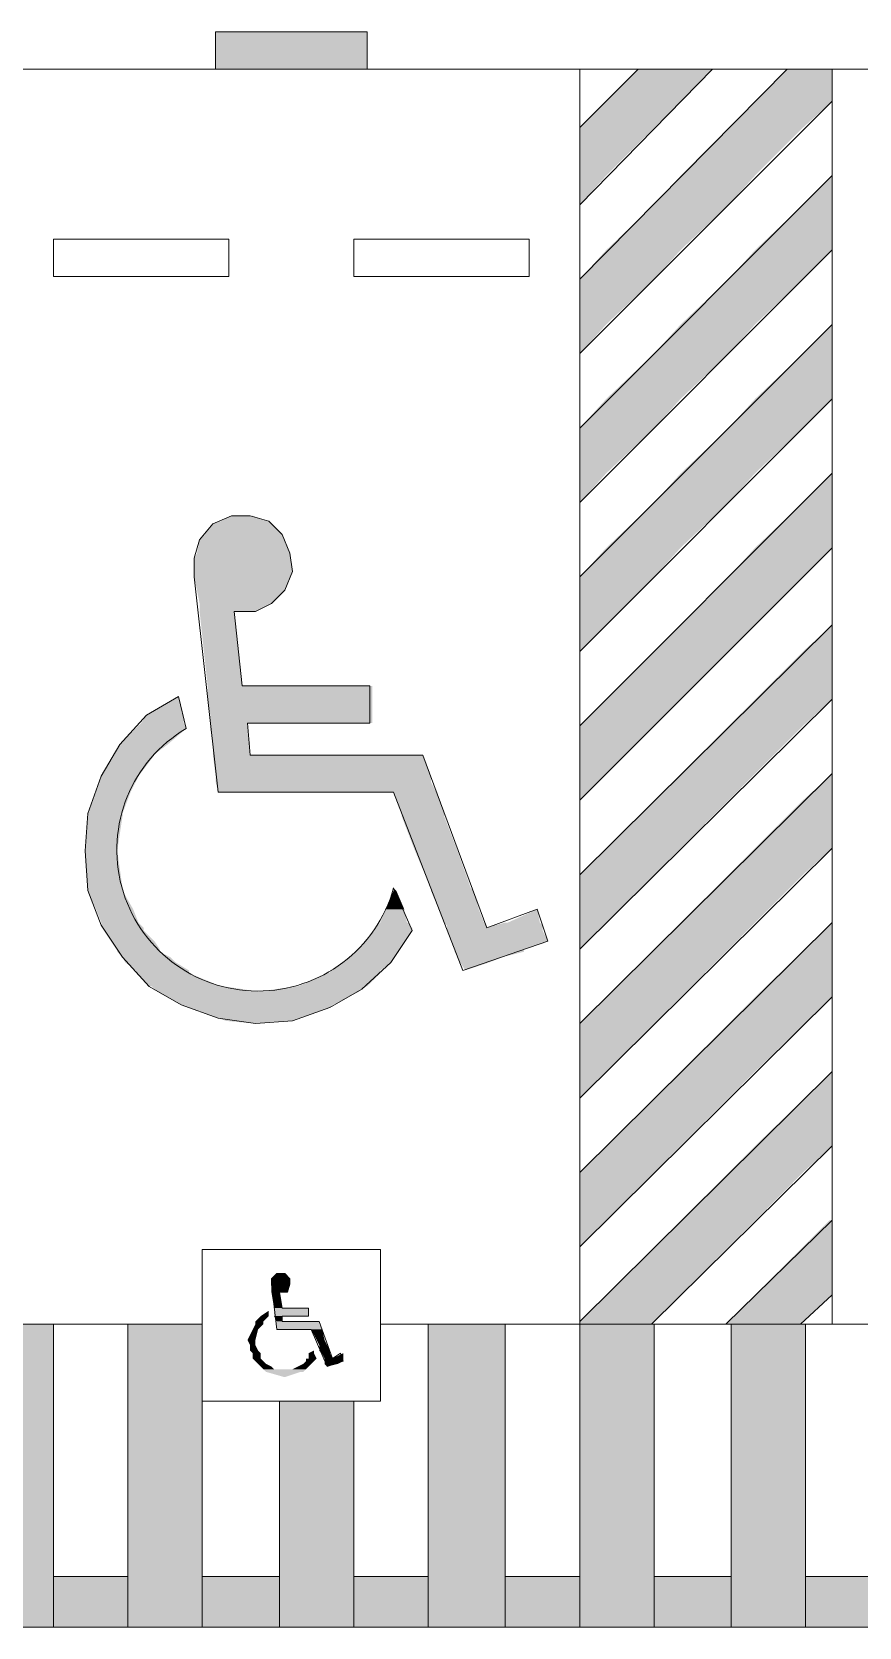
# Model space of a CAD drawing. Header units: millimetres. Extents: x -2246 to 101218, y 0 to 66109.
# Drawn here: x 56010 to 59306, y 7602 to 13958 of the extents above; entities that cross this region are included whole.
import ezdxf

# ---------------------------------------------------------------- set-up
doc = ezdxf.new("R2010")
doc.units = ezdxf.units.MM
doc.layers.add('PDF_솔리드 채우기', color=7, linetype='Continuous')
doc.layers.add('PDF_형상', color=7, linetype='Continuous')

msp = doc.modelspace()

# ---------------------------------------------------------------- linework, layer by layer
at = {"layer": 'PDF_솔리드 채우기', "transparency": 33554559}
for points in [[(56742, 13957.6), (57345.8, 13957.6), (57345.8, 13957.6)], [(56742, 13957.6), (56742, 13809.3), (57345.8, 13809.3)], [(56742, 13957.6), (57345.8, 13957.6), (57345.8, 13809.3)], [(56742, 13809.3), (57345.8, 13809.3), (57345.8, 13809.3)], [(58426.2, 13809.3), (58299.1, 13682.2), (58595.7, 13682.2)], [(58426.2, 13809.3), (58722.8, 13809.3), (58722.8, 13809.3)], [(58426.2, 13809.3), (58722.8, 13809.3), (58595.7, 13682.2)], [(59019.3, 13809.3), (58892.2, 13682.2), (59199.4, 13682.2)], [(59019.3, 13809.3), (59199.4, 13809.3), (59199.4, 13809.3)], [(59019.3, 13809.3), (59199.4, 13809.3), (59199.4, 13809.3)], [(59019.3, 13809.3), (59199.4, 13809.3), (59199.4, 13809.3)], [(59019.3, 13809.3), (59199.4, 13809.3), (59199.4, 13682.2)], [(58299.1, 13682.2), (58193.2, 13576.3), (58489.7, 13576.3)], [(58299.1, 13682.2), (58595.7, 13682.2), (58489.7, 13576.3)], [(58892.2, 13682.2), (58786.3, 13576.3), (59082.9, 13576.3)], [(58892.2, 13682.2), (59199.4, 13682.2), (59082.9, 13576.3)], [(58193.2, 13576.3), (58193.2, 13385.6), (58299.1, 13385.6)], [(58193.2, 13576.3), (58489.7, 13576.3), (58299.1, 13385.6)], [(58786.3, 13576.3), (58595.7, 13385.6), (58892.2, 13385.6)], [(58786.3, 13576.3), (59082.9, 13576.3), (58892.2, 13385.6)], [(58193.2, 13385.6), (58299.1, 13385.6), (58193.2, 13269.1)], [(58595.7, 13385.6), (58489.7, 13269.1), (58786.3, 13269.1)], [(58595.7, 13385.6), (58892.2, 13385.6), (58786.3, 13269.1)], [(59199.4, 13385.6), (59082.9, 13269.1), (59199.4, 13269.1)], [(58489.7, 13269.1), (58299.1, 13089), (58595.7, 13089)], [(58489.7, 13269.1), (58786.3, 13269.1), (58595.7, 13089)], [(59082.9, 13269.1), (58892.2, 13089), (59199.4, 13089)], [(59082.9, 13269.1), (59199.4, 13269.1), (59199.4, 13089)], [(58299.1, 13089), (58193.2, 12972.5), (58489.7, 12972.5)], [(58299.1, 13089), (58595.7, 13089), (58489.7, 12972.5)], [(58892.2, 13089), (58786.3, 12972.5), (59082.9, 12972.5)], [(58892.2, 13089), (59199.4, 13089), (59082.9, 12972.5)], [(58193.2, 12972.5), (58193.2, 12792.5), (58299.1, 12792.5)], [(58193.2, 12972.5), (58489.7, 12972.5), (58299.1, 12792.5)], [(58786.3, 12972.5), (58595.7, 12792.5), (58892.2, 12792.5)], [(58786.3, 12972.5), (59082.9, 12972.5), (58892.2, 12792.5)], [(58193.2, 12792.5), (58299.1, 12792.5), (58193.2, 12676)], [(58595.7, 12792.5), (58489.7, 12676), (58786.3, 12676)], [(58595.7, 12792.5), (58892.2, 12792.5), (58786.3, 12676)], [(59199.4, 12792.5), (59082.9, 12676), (59199.4, 12676)], [(58489.7, 12676), (58299.1, 12495.9), (58595.7, 12495.9)], [(58489.7, 12676), (58786.3, 12676), (58595.7, 12495.9)], [(59082.9, 12676), (58892.2, 12495.9), (59199.4, 12495.9)], [(59082.9, 12676), (59199.4, 12676), (59199.4, 12495.9)], [(58299.1, 12495.9), (58193.2, 12379.4), (58489.7, 12379.4)], [(58299.1, 12495.9), (58595.7, 12495.9), (58489.7, 12379.4)], [(58892.2, 12495.9), (58786.3, 12379.4), (59082.9, 12379.4)], [(58892.2, 12495.9), (59199.4, 12495.9), (59082.9, 12379.4)], [(58193.2, 12379.4), (58193.2, 12199.3), (58299.1, 12199.3)], [(58193.2, 12379.4), (58489.7, 12379.4), (58299.1, 12199.3)], [(58786.3, 12379.4), (58595.7, 12199.3), (58892.2, 12199.3)], [(58786.3, 12379.4), (59082.9, 12379.4), (58892.2, 12199.3)], [(58193.2, 12199.3), (58299.1, 12199.3), (58193.2, 12082.8)], [(58595.7, 12199.3), (58489.7, 12082.8), (58786.3, 12082.8)], [(58595.7, 12199.3), (58892.2, 12199.3), (58786.3, 12082.8)], [(59199.4, 12199.3), (59082.9, 12082.8), (59199.4, 12082.8)], [(58489.7, 12082.8), (58299.1, 11902.7), (58595.7, 11902.7)], [(58489.7, 12082.8), (58786.3, 12082.8), (58595.7, 11902.7)], [(59082.9, 12082.8), (58892.2, 11902.7), (59199.4, 11902.7)], [(59082.9, 12082.8), (59199.4, 12082.8), (59199.4, 11902.7)], [(56805.6, 12029.8), (56763.2, 12008.6), (56953.9, 12008.6)], [(56879.7, 12029.8), (56805.6, 12029.8), (56890.3, 12029.8)], [(56805.6, 12029.8), (56890.3, 12029.8), (56953.9, 12008.6)], [(56699.7, 11955.7), (56678.5, 11934.5), (57017.4, 11934.5)], [(56731.4, 11998.1), (56699.7, 11955.7), (57006.8, 11955.7)], [(56699.7, 11955.7), (57006.8, 11955.7), (57017.4, 11934.5)], [(56763.2, 12008.6), (56731.4, 11998.1), (56964.5, 11998.1)], [(56731.4, 11998.1), (56964.5, 11998.1), (57006.8, 11955.7)], [(56763.2, 12008.6), (56953.9, 12008.6), (56964.5, 11998.1)], [(56678.5, 11934.5), (56667.9, 11881.5), (57038.6, 11881.5)], [(56678.5, 11934.5), (57017.4, 11934.5), (57038.6, 11881.5)], [(58299.1, 11902.7), (58193.2, 11786.2), (58489.7, 11786.2)], [(58299.1, 11902.7), (58595.7, 11902.7), (58489.7, 11786.2)], [(58892.2, 11902.7), (58786.3, 11786.2), (59082.9, 11786.2)], [(58892.2, 11902.7), (59199.4, 11902.7), (59082.9, 11786.2)], [(56667.9, 11881.5), (56657.3, 11860.4), (57038.6, 11860.4)], [(56657.3, 11860.4), (56657.3, 11807.4), (57049.2, 11807.4)], [(56657.3, 11860.4), (57038.6, 11860.4), (57049.2, 11807.4)], [(56667.9, 11881.5), (57038.6, 11881.5), (57038.6, 11860.4)], [(56657.3, 11807.4), (56657.3, 11786.2), (57038.6, 11786.2)], [(56657.3, 11807.4), (57049.2, 11807.4), (57038.6, 11786.2)], [(56657.3, 11786.2), (56667.9, 11733.3), (57017.4, 11733.3)], [(56657.3, 11786.2), (57038.6, 11786.2), (57017.4, 11733.3)], [(58193.2, 11786.2), (58193.2, 11595.6), (58299.1, 11595.6)], [(58193.2, 11786.2), (58489.7, 11786.2), (58299.1, 11595.6)], [(58786.3, 11786.2), (58595.7, 11595.6), (58892.2, 11595.6)], [(58786.3, 11786.2), (59082.9, 11786.2), (58892.2, 11595.6)], [(56667.9, 11733.3), (56678.5, 11680.3), (56964.5, 11680.3)], [(56667.9, 11733.3), (57017.4, 11733.3), (56964.5, 11680.3)], [(56678.5, 11680.3), (56678.5, 11648.5), (56900.9, 11648.5)], [(56678.5, 11680.3), (56964.5, 11680.3), (56900.9, 11648.5)], [(56678.5, 11648.5), (56816.2, 11648.5), (56816.2, 11648.5)], [(56678.5, 11648.5), (56900.9, 11648.5), (56816.2, 11648.5)], [(56678.5, 11648.5), (56710.3, 11351.9), (56848, 11351.9)], [(56678.5, 11648.5), (56816.2, 11648.5), (56848, 11351.9)], [(58193.2, 11595.6), (58299.1, 11595.6), (58193.2, 11489.6)], [(58595.7, 11595.6), (58489.7, 11489.6), (58786.3, 11489.6)], [(58595.7, 11595.6), (58892.2, 11595.6), (58786.3, 11489.6)], [(59199.4, 11595.6), (59082.9, 11489.6), (59199.4, 11489.6)], [(58489.7, 11489.6), (58299.1, 11299), (58595.7, 11299)], [(58489.7, 11489.6), (58786.3, 11489.6), (58595.7, 11299)], [(59082.9, 11489.6), (58892.2, 11299), (59199.4, 11299)], [(59082.9, 11489.6), (59199.4, 11489.6), (59199.4, 11299)], [(56710.3, 11351.9), (56710.3, 11309.6), (57367, 11309.6)], [(56710.3, 11351.9), (57367, 11351.9), (57367, 11309.6)], [(56848, 11351.9), (57367, 11351.9), (57367, 11351.9)], [(56593.7, 11309.6), (56466.6, 11235.4), (56614.9, 11235.4)], [(56710.3, 11309.6), (56720.9, 11235.4), (57367, 11235.4)], [(56710.3, 11309.6), (57367, 11309.6), (57367, 11235.4)], [(58299.1, 11299), (58193.2, 11193.1), (58489.7, 11193.1)], [(58299.1, 11299), (58595.7, 11299), (58489.7, 11193.1)], [(58892.2, 11299), (58786.3, 11193.1), (59082.9, 11193.1)], [(58892.2, 11299), (59199.4, 11299), (59082.9, 11193.1)], [(56445.5, 11203.6), (56424.3, 11182.5), (56625.5, 11182.5)], [(56466.6, 11235.4), (56445.5, 11203.6), (56614.9, 11203.6)], [(56445.5, 11203.6), (56614.9, 11203.6), (56625.5, 11182.5)], [(56466.6, 11235.4), (56614.9, 11235.4), (56614.9, 11203.6)], [(56720.9, 11235.4), (56720.9, 11203.6), (57367, 11203.6)], [(56720.9, 11235.4), (57367, 11235.4), (57367, 11203.6)], [(56720.9, 11203.6), (56720.9, 11182.5), (56869.1, 11182.5)], [(56720.9, 11203.6), (56869.1, 11203.6), (56869.1, 11182.5)], [(56869.1, 11203.6), (57367, 11203.6), (57367, 11203.6)], [(58193.2, 11193.1), (58193.2, 11002.4), (58299.1, 11002.4)], [(58193.2, 11193.1), (58489.7, 11193.1), (58299.1, 11002.4)], [(58786.3, 11193.1), (58595.7, 11002.4), (58892.2, 11002.4)], [(58786.3, 11193.1), (59082.9, 11193.1), (58892.2, 11002.4)], [(56424.3, 11182.5), (56360.7, 11118.9), (56551.4, 11118.9)], [(56424.3, 11182.5), (56625.5, 11182.5), (56551.4, 11118.9)], [(56720.9, 11182.5), (56731.4, 11118.9), (56879.7, 11118.9)], [(56720.9, 11182.5), (56869.1, 11182.5), (56879.7, 11118.9)], [(56339.5, 11076.5), (56286.6, 10991.8), (56434.9, 10991.8)], [(56360.7, 11118.9), (56339.5, 11087.1), (56509, 11087.1)], [(56339.5, 11087.1), (56339.5, 11076.5), (56498.4, 11076.5)], [(56339.5, 11087.1), (56509, 11087.1), (56498.4, 11076.5)], [(56339.5, 11076.5), (56498.4, 11076.5), (56498.4, 11076.5)], [(56339.5, 11076.5), (56498.4, 11076.5), (56498.4, 11076.5)], [(56339.5, 11076.5), (56498.4, 11076.5), (56434.9, 10991.8)], [(56360.7, 11118.9), (56551.4, 11118.9), (56509, 11087.1)], [(56731.4, 11118.9), (56731.4, 11087.1), (56879.7, 11087.1)], [(56731.4, 11118.9), (56879.7, 11118.9), (56879.7, 11087.1)], [(56731.4, 11087.1), (56731.4, 11076.5), (56879.7, 11076.5)], [(56731.4, 11087.1), (56879.7, 11087.1), (56879.7, 11076.5)], [(56731.4, 11076.5), (56879.7, 11076.5), (56879.7, 11076.5)], [(56731.4, 11076.5), (56879.7, 11076.5), (56879.7, 11076.5)], [(56731.4, 11076.5), (56742, 10991.8), (57600, 10991.8)], [(56731.4, 11076.5), (57568.2, 11076.5), (57600, 10991.8)], [(57568.2, 11076.5), (56879.7, 11076.5), (56879.7, 11076.5)], [(58193.2, 11002.4), (58299.1, 11002.4), (58193.2, 10896.5)], [(58595.7, 11002.4), (58489.7, 10896.5), (58786.3, 10896.5)], [(58595.7, 11002.4), (58892.2, 11002.4), (58786.3, 10896.5)], [(59199.4, 11002.4), (59082.9, 10896.5), (59199.4, 10896.5)], [(56276, 10970.6), (56265.4, 10928.2), (56403.1, 10928.2)], [(56286.6, 10991.8), (56276, 10970.6), (56424.3, 10970.6)], [(56276, 10970.6), (56424.3, 10970.6), (56403.1, 10928.2)], [(56286.6, 10991.8), (56434.9, 10991.8), (56424.3, 10970.6)], [(56742, 10991.8), (56742, 10970.6), (57600, 10970.6)], [(56742, 10991.8), (57600, 10991.8), (57600, 10970.6)], [(56742, 10970.6), (56752.6, 10928.2), (57621.2, 10928.2)], [(56742, 10970.6), (57600, 10970.6), (57621.2, 10928.2)], [(56265.4, 10928.2), (56233.6, 10843.5), (56371.3, 10843.5)], [(56265.4, 10928.2), (56403.1, 10928.2), (56371.3, 10843.5)], [(56752.6, 10928.2), (57451.7, 10928.2), (57451.7, 10928.2)], [(57451.7, 10928.2), (57483.5, 10843.5), (57653, 10843.5)], [(57451.7, 10928.2), (57621.2, 10928.2), (57653, 10843.5)], [(58489.7, 10896.5), (58299.1, 10705.8), (58595.7, 10705.8)], [(58489.7, 10896.5), (58786.3, 10896.5), (58595.7, 10705.8)], [(59082.9, 10896.5), (58892.2, 10705.8), (59199.4, 10705.8)], [(59082.9, 10896.5), (59199.4, 10896.5), (59199.4, 10705.8)], [(56233.6, 10832.9), (56223, 10695.2), (56350.1, 10695.2)], [(56233.6, 10843.5), (56233.6, 10832.9), (56371.3, 10832.9)], [(56233.6, 10843.5), (56371.3, 10843.5), (56371.3, 10832.9)], [(56233.6, 10832.9), (56371.3, 10832.9), (56350.1, 10695.2)], [(57483.5, 10843.5), (57483.5, 10832.9), (57653, 10832.9)], [(57483.5, 10843.5), (57653, 10843.5), (57653, 10832.9)], [(57483.5, 10832.9), (57536.5, 10695.2), (57705.9, 10695.2)], [(57483.5, 10832.9), (57653, 10832.9), (57705.9, 10695.2)], [(56223, 10695.2), (56350.1, 10695.2), (56350.1, 10695.2)], [(56223, 10695.2), (56350.1, 10695.2), (56350.1, 10695.2)], [(56223, 10695.2), (56233.6, 10546.9), (56371.3, 10546.9)], [(56223, 10695.2), (56350.1, 10695.2), (56371.3, 10546.9)], [(57536.5, 10695.2), (57705.9, 10695.2), (57705.9, 10695.2)], [(57536.5, 10695.2), (57705.9, 10695.2), (57705.9, 10695.2)], [(57536.5, 10695.2), (57600, 10546.9), (57758.9, 10546.9)], [(57536.5, 10695.2), (57705.9, 10695.2), (57758.9, 10546.9)], [(58299.1, 10705.8), (58193.2, 10599.9), (58489.7, 10599.9)], [(58299.1, 10705.8), (58595.7, 10705.8), (58489.7, 10599.9)], [(58892.2, 10705.8), (58786.3, 10599.9), (59082.9, 10599.9)], [(58892.2, 10705.8), (59199.4, 10705.8), (59082.9, 10599.9)], [(58193.2, 10599.9), (58489.7, 10599.9), (58193.2, 10303.3)], [(58786.3, 10599.9), (58489.7, 10303.3), (58786.3, 10303.3)], [(58786.3, 10599.9), (59082.9, 10599.9), (58786.3, 10303.3)], [(56233.6, 10546.9), (56371.3, 10546.9), (56371.3, 10546.9)], [(56233.6, 10546.9), (56371.3, 10546.9), (56371.3, 10546.9)], [(56233.6, 10546.9), (56233.6, 10536.3), (56371.3, 10536.3)], [(56233.6, 10546.9), (56371.3, 10546.9), (56371.3, 10536.3)], [(56233.6, 10536.3), (56265.4, 10462.2), (56413.7, 10462.2)], [(56233.6, 10536.3), (56371.3, 10536.3), (56413.7, 10462.2)], [(57451.7, 10536.3), (57419.9, 10462.2), (57494.1, 10462.2)], [(57451.7, 10546.9), (57451.7, 10536.3), (57462.3, 10536.3)], [(57451.7, 10536.3), (57462.3, 10536.3), (57494.1, 10462.2)], [(57600, 10546.9), (57758.9, 10546.9), (57758.9, 10546.9)], [(57600, 10546.9), (57758.9, 10546.9), (57758.9, 10546.9)], [(57600, 10546.9), (57600, 10536.3), (57769.5, 10536.3)], [(57600, 10546.9), (57758.9, 10546.9), (57769.5, 10536.3)], [(57600, 10536.3), (57631.8, 10462.2), (57790.7, 10462.2)], [(57600, 10536.3), (57769.5, 10536.3), (57790.7, 10462.2)], [(56265.4, 10462.2), (56286.6, 10409.2), (56434.9, 10409.2)], [(56265.4, 10462.2), (56413.7, 10462.2), (56434.9, 10409.2)], [(57419.9, 10462.2), (57398.7, 10409.2), (57504.7, 10409.2)], [(57419.9, 10462.2), (57494.1, 10462.2), (57504.7, 10409.2)], [(57631.8, 10462.2), (57653, 10409.2), (57811.8, 10409.2)], [(57631.8, 10462.2), (57790.7, 10462.2), (57811.8, 10409.2)], [(58023.7, 10462.2), (57907.2, 10409.2), (58034.3, 10409.2)], [(56286.6, 10409.2), (56434.9, 10409.2), (56434.9, 10409.2)], [(56286.6, 10409.2), (56434.9, 10409.2), (56434.9, 10409.2)], [(56286.6, 10409.2), (56286.6, 10398.6), (56445.5, 10398.6)], [(56286.6, 10409.2), (56434.9, 10409.2), (56445.5, 10398.6)], [(56286.6, 10398.6), (56297.2, 10388), (56456, 10388)], [(56286.6, 10398.6), (56445.5, 10398.6), (56456, 10388)], [(56297.2, 10388), (56297.2, 10377.5), (56456, 10377.5)], [(56297.2, 10388), (56456, 10388), (56456, 10377.5)], [(56297.2, 10377.5), (56328.9, 10335.1), (56498.4, 10335.1)], [(56297.2, 10377.5), (56456, 10377.5), (56498.4, 10335.1)], [(57377.6, 10377.5), (57335.2, 10335.1), (57494.1, 10335.1)], [(57388.2, 10398.6), (57377.6, 10388), (57525.9, 10388)], [(57377.6, 10388), (57377.6, 10377.5), (57525.9, 10377.5)], [(57377.6, 10388), (57525.9, 10388), (57525.9, 10377.5)], [(57377.6, 10377.5), (57525.9, 10377.5), (57494.1, 10335.1)], [(57398.7, 10409.2), (57388.2, 10398.6), (57515.3, 10398.6)], [(57388.2, 10398.6), (57515.3, 10398.6), (57525.9, 10388)], [(57398.7, 10409.2), (57515.3, 10409.2), (57515.3, 10409.2)], [(57398.7, 10409.2), (57504.7, 10409.2), (57515.3, 10409.2)], [(57398.7, 10409.2), (57515.3, 10409.2), (57515.3, 10398.6)], [(57653, 10409.2), (57811.8, 10409.2), (57811.8, 10409.2)], [(57653, 10409.2), (57811.8, 10409.2), (57811.8, 10409.2)], [(57653, 10409.2), (57663.6, 10398.6), (57822.4, 10398.6)], [(57653, 10409.2), (57811.8, 10409.2), (57822.4, 10398.6)], [(57663.6, 10398.6), (57663.6, 10388), (57822.4, 10388)], [(57663.6, 10398.6), (57822.4, 10398.6), (57822.4, 10388)], [(57663.6, 10388), (57663.6, 10377.5), (58044.9, 10377.5)], [(57663.6, 10388), (58044.9, 10388), (58044.9, 10377.5)], [(57663.6, 10377.5), (57684.7, 10335.1), (58066.1, 10335.1)], [(57663.6, 10377.5), (58044.9, 10377.5), (58066.1, 10335.1)], [(57854.2, 10398.6), (57822.4, 10388), (58044.9, 10388)], [(57896.6, 10409.2), (57854.2, 10398.6), (58044.9, 10398.6)], [(57854.2, 10398.6), (58044.9, 10398.6), (58044.9, 10388)], [(57907.2, 10409.2), (57896.6, 10409.2), (58034.3, 10409.2)], [(57896.6, 10409.2), (58034.3, 10409.2), (58044.9, 10398.6)], [(57907.2, 10409.2), (58034.3, 10409.2), (58034.3, 10409.2)], [(59199.4, 10409.2), (58892.2, 10112.7), (59199.4, 10112.7)], [(56328.9, 10335.1), (56350.1, 10303.3), (56519.6, 10303.3)], [(56328.9, 10335.1), (56498.4, 10335.1), (56519.6, 10303.3)], [(56350.1, 10303.3), (56350.1, 10292.7), (56519.6, 10292.7)], [(56350.1, 10303.3), (56519.6, 10303.3), (56519.6, 10292.7)], [(57314, 10303.3), (57303.4, 10292.7), (57472.9, 10292.7)], [(57335.2, 10335.1), (57314, 10303.3), (57472.9, 10303.3)], [(57314, 10303.3), (57472.9, 10303.3), (57472.9, 10292.7)], [(57335.2, 10335.1), (57494.1, 10335.1), (57472.9, 10303.3)], [(57684.7, 10335.1), (57695.3, 10303.3), (57970.7, 10303.3)], [(57684.7, 10335.1), (58066.1, 10335.1), (57970.7, 10303.3)], [(57695.3, 10303.3), (57695.3, 10292.7), (57970.7, 10292.7)], [(57695.3, 10303.3), (57970.7, 10303.3), (57970.7, 10292.7)], [(58489.7, 10303.3), (58193.2, 10006.7), (58489.7, 10006.7)], [(58489.7, 10303.3), (58786.3, 10303.3), (58489.7, 10006.7)], [(56350.1, 10292.7), (56371.3, 10271.5), (56562, 10271.5)], [(56350.1, 10292.7), (56519.6, 10292.7), (56562, 10271.5)], [(56371.3, 10271.5), (56381.9, 10250.4), (56583.2, 10250.4)], [(56371.3, 10271.5), (56562, 10271.5), (56583.2, 10250.4)], [(56381.9, 10250.4), (56424.3, 10218.6), (56636.1, 10218.6)], [(56381.9, 10250.4), (56583.2, 10250.4), (56636.1, 10218.6)], [(57250.5, 10250.4), (57197.5, 10218.6), (57398.7, 10218.6)], [(57271.6, 10271.5), (57250.5, 10250.4), (57441.1, 10250.4)], [(57250.5, 10250.4), (57441.1, 10250.4), (57398.7, 10218.6)], [(57303.4, 10292.7), (57271.6, 10271.5), (57451.7, 10271.5)], [(57271.6, 10271.5), (57451.7, 10271.5), (57441.1, 10250.4)], [(57303.4, 10292.7), (57472.9, 10292.7), (57451.7, 10271.5)], [(57695.3, 10292.7), (57705.9, 10271.5), (57886, 10271.5)], [(57695.3, 10292.7), (57970.7, 10292.7), (57886, 10271.5)], [(57705.9, 10271.5), (57716.5, 10250.4), (57833, 10250.4)], [(57705.9, 10271.5), (57886, 10271.5), (57833, 10250.4)], [(57716.5, 10250.4), (57833, 10250.4), (57737.7, 10218.6)], [(56424.3, 10218.6), (56424.3, 10208), (56636.1, 10208)], [(56424.3, 10218.6), (56636.1, 10218.6), (56636.1, 10208)], [(56424.3, 10208), (56636.1, 10208), (56636.1, 10208)], [(56424.3, 10208), (56636.1, 10208), (56636.1, 10208)], [(56424.3, 10208), (56477.2, 10155), (56763.2, 10155)], [(56424.3, 10208), (56636.1, 10208), (56763.2, 10155)], [(57186.9, 10208), (57070.4, 10155), (57345.8, 10155)], [(57197.5, 10208), (57186.9, 10208), (57398.7, 10208)], [(57186.9, 10208), (57398.7, 10208), (57345.8, 10155)], [(57197.5, 10218.6), (57197.5, 10208), (57398.7, 10208)], [(57197.5, 10218.6), (57398.7, 10218.6), (57398.7, 10208)], [(57197.5, 10208), (57398.7, 10208), (57398.7, 10208)], [(56477.2, 10155), (56773.8, 10155), (56773.8, 10155)], [(56477.2, 10155), (56763.2, 10155), (56773.8, 10155)], [(56477.2, 10155), (56487.8, 10155), (56773.8, 10155)], [(56477.2, 10155), (56773.8, 10155), (56773.8, 10155)], [(56487.8, 10155), (56498.4, 10144.4), (56848, 10144.4)], [(56487.8, 10155), (56773.8, 10155), (56848, 10144.4)], [(56498.4, 10144.4), (56509, 10133.8), (56911.5, 10133.8)], [(56498.4, 10144.4), (56848, 10144.4), (56911.5, 10133.8)], [(56509, 10133.8), (56604.3, 10080.9), (57208.1, 10080.9)], [(56509, 10133.8), (57314, 10133.8), (57208.1, 10080.9)], [(56985.7, 10144.4), (56911.5, 10133.8), (57314, 10133.8)], [(57059.8, 10155), (56985.7, 10144.4), (57324.6, 10144.4)], [(56985.7, 10144.4), (57324.6, 10144.4), (57314, 10133.8)], [(57070.4, 10155), (57059.8, 10155), (57335.2, 10155)], [(57059.8, 10155), (57335.2, 10155), (57335.2, 10155)], [(57059.8, 10155), (57335.2, 10155), (57335.2, 10155)], [(57059.8, 10155), (57335.2, 10155), (57324.6, 10144.4)], [(57070.4, 10155), (57345.8, 10155), (57335.2, 10155)], [(58892.2, 10112.7), (58595.7, 9816.1), (58892.2, 9816.1)], [(58892.2, 10112.7), (59199.4, 10112.7), (58892.2, 9816.1)], [(56604.3, 10080.9), (56636.1, 10070.3), (57197.5, 10070.3)], [(56604.3, 10080.9), (57208.1, 10080.9), (57197.5, 10070.3)], [(56636.1, 10070.3), (56752.6, 10027.9), (57070.4, 10027.9)], [(56636.1, 10070.3), (57197.5, 10070.3), (57070.4, 10027.9)], [(56752.6, 10027.9), (56784.4, 10017.3), (57049.2, 10017.3)], [(56752.6, 10027.9), (57070.4, 10027.9), (57049.2, 10017.3)], [(56784.4, 10017.3), (57049.2, 10017.3), (56900.9, 10006.7)], [(58193.2, 10006.7), (58489.7, 10006.7), (58193.2, 9710.2)], [(58595.7, 9816.1), (58299.1, 9519.5), (58595.7, 9519.5)], [(58595.7, 9816.1), (58892.2, 9816.1), (58595.7, 9519.5)], [(59199.4, 9816.1), (58892.2, 9519.5), (59199.4, 9519.5)], [(58299.1, 9519.5), (58193.2, 9413.6), (58489.7, 9413.6)], [(58299.1, 9519.5), (58595.7, 9519.5), (58489.7, 9413.6)], [(58892.2, 9519.5), (58786.3, 9413.6), (59082.9, 9413.6)], [(58892.2, 9519.5), (59199.4, 9519.5), (59082.9, 9413.6)], [(58193.2, 9413.6), (58193.2, 9222.9), (58299.1, 9222.9)], [(58193.2, 9413.6), (58489.7, 9413.6), (58299.1, 9222.9)], [(58786.3, 9413.6), (58595.7, 9222.9), (58892.2, 9222.9)], [(58786.3, 9413.6), (59082.9, 9413.6), (58892.2, 9222.9)], [(58193.2, 9222.9), (58299.1, 9222.9), (58299.1, 9222.9)], [(58193.2, 9222.9), (58299.1, 9222.9), (58299.1, 9222.9)], [(58193.2, 9222.9), (58299.1, 9222.9), (58193.2, 9117)], [(58595.7, 9222.9), (58489.7, 9117), (58786.3, 9117)], [(58595.7, 9222.9), (58892.2, 9222.9), (58892.2, 9222.9)], [(58595.7, 9222.9), (58892.2, 9222.9), (58892.2, 9222.9)], [(58595.7, 9222.9), (58892.2, 9222.9), (58786.3, 9117)], [(59188.8, 9222.9), (59082.9, 9117), (59199.4, 9117)], [(59199.4, 9222.9), (59188.8, 9222.9), (59188.8, 9222.9)], [(59188.8, 9222.9), (59199.4, 9222.9), (59199.4, 9117)], [(58489.7, 9117), (58299.1, 8926.3), (58595.7, 8926.3)], [(58489.7, 9117), (58786.3, 9117), (58595.7, 8926.3)], [(59082.9, 9117), (58892.2, 8926.3), (59199.4, 8926.3)], [(59082.9, 9117), (59199.4, 9117), (59199.4, 8926.3)], [(56985.7, 9011.1), (56964.5, 8989.9), (57038.6, 8989.9)], [(56964.5, 8989.9), (57038.6, 8989.9), (57038.6, 8989.9)], [(56964.5, 8989.9), (57038.6, 8989.9), (57038.6, 8989.9)], [(56964.5, 8989.9), (56964.5, 8968.7), (57038.6, 8968.7)], [(56964.5, 8989.9), (57038.6, 8989.9), (57038.6, 8968.7)], [(56964.5, 8968.7), (57038.6, 8968.7), (57038.6, 8968.7)], [(56964.5, 8968.7), (57038.6, 8968.7), (57038.6, 8968.7)], [(56964.5, 8968.7), (56964.5, 8936.9), (57028, 8936.9)], [(56964.5, 8968.7), (57038.6, 8968.7), (57028, 8936.9)], [(57017.4, 9011.1), (56985.7, 9011.1), (56985.7, 9011.1)], [(56985.7, 9011.1), (57017.4, 9011.1), (57038.6, 8989.9)], [(56964.5, 8936.9), (56996.2, 8936.9), (56996.2, 8936.9)], [(56964.5, 8936.9), (57028, 8936.9), (56996.2, 8936.9)], [(56964.5, 8936.9), (56975.1, 8873.4), (57006.8, 8873.4)], [(56964.5, 8936.9), (56996.2, 8936.9), (57006.8, 8873.4)], [(58299.1, 8926.3), (58193.2, 8820.4), (58489.7, 8820.4)], [(58299.1, 8926.3), (58595.7, 8926.3), (58489.7, 8820.4)], [(58892.2, 8926.3), (58786.3, 8820.4), (59082.9, 8820.4)], [(58892.2, 8926.3), (59199.4, 8926.3), (59082.9, 8820.4)], [(56922.1, 8841.6), (56900.9, 8820.4), (56932.7, 8820.4)], [(56953.9, 8862.8), (56922.1, 8841.6), (56953.9, 8841.6)], [(56922.1, 8841.6), (56953.9, 8841.6), (56953.9, 8841.6)], [(56922.1, 8841.6), (56953.9, 8841.6), (56953.9, 8841.6)], [(56922.1, 8841.6), (56953.9, 8841.6), (56932.7, 8820.4)], [(56975.1, 8873.4), (56975.1, 8862.8), (57112.8, 8862.8)], [(56975.1, 8873.4), (57112.8, 8873.4), (57112.8, 8862.8)], [(56975.1, 8862.8), (56975.1, 8841.6), (57112.8, 8841.6)], [(56975.1, 8862.8), (57112.8, 8862.8), (57112.8, 8841.6)], [(56975.1, 8841.6), (57006.8, 8841.6), (57006.8, 8841.6)], [(56975.1, 8841.6), (57006.8, 8841.6), (57006.8, 8841.6)], [(56975.1, 8841.6), (56985.7, 8820.4), (57006.8, 8820.4)], [(56975.1, 8841.6), (57006.8, 8841.6), (57006.8, 8820.4)], [(57006.8, 8873.4), (57112.8, 8873.4), (57112.8, 8873.4)], [(57006.8, 8841.6), (57112.8, 8841.6), (57112.8, 8841.6)], [(55788.7, 8809.8), (56095.9, 8809.8), (56095.9, 8809.8)], [(55788.7, 8809.8), (55788.7, 7602.3), (56095.9, 7602.3)], [(55788.7, 8809.8), (56095.9, 8809.8), (56095.9, 7602.3)], [(56392.5, 8809.8), (56689.1, 8809.8), (56689.1, 8809.8)], [(56392.5, 8809.8), (56392.5, 7602.3), (56689.1, 7602.3)], [(56392.5, 8809.8), (56689.1, 8809.8), (56689.1, 7602.3)], [(56890.3, 8788.6), (56869.1, 8746.3), (56900.9, 8746.3)], [(56900.9, 8809.8), (56890.3, 8788.6), (56911.5, 8788.6)], [(56890.3, 8788.6), (56911.5, 8788.6), (56911.5, 8788.6)], [(56890.3, 8788.6), (56911.5, 8788.6), (56911.5, 8788.6)], [(56890.3, 8788.6), (56911.5, 8788.6), (56900.9, 8746.3)], [(56900.9, 8820.4), (56932.7, 8820.4), (56932.7, 8820.4)], [(56900.9, 8820.4), (56932.7, 8820.4), (56932.7, 8820.4)], [(56900.9, 8820.4), (56900.9, 8809.8), (56932.7, 8809.8)], [(56900.9, 8820.4), (56932.7, 8820.4), (56932.7, 8809.8)], [(56900.9, 8809.8), (56932.7, 8809.8), (56911.5, 8788.6)], [(56985.7, 8820.4), (57006.8, 8820.4), (57006.8, 8820.4)], [(56985.7, 8820.4), (57006.8, 8820.4), (57006.8, 8820.4)], [(56985.7, 8820.4), (56985.7, 8809.8), (57155.1, 8809.8)], [(56985.7, 8820.4), (57155.1, 8820.4), (57155.1, 8809.8)], [(56985.7, 8809.8), (56985.7, 8788.6), (57165.7, 8788.6)], [(56985.7, 8809.8), (57155.1, 8809.8), (57165.7, 8788.6)], [(56985.7, 8788.6), (57165.7, 8788.6), (57165.7, 8788.6)], [(56985.7, 8788.6), (57165.7, 8788.6), (57165.7, 8788.6)], [(56985.7, 8788.6), (57123.4, 8788.6), (57123.4, 8788.6)], [(57155.1, 8820.4), (57006.8, 8820.4), (57006.8, 8820.4)], [(57123.4, 8788.6), (57144.5, 8746.3), (57176.3, 8746.3)], [(57123.4, 8788.6), (57165.7, 8788.6), (57176.3, 8746.3)], [(57589.4, 8809.8), (57896.6, 8809.8), (57896.6, 8809.8)], [(57589.4, 8809.8), (57589.4, 7602.3), (57896.6, 7602.3)], [(57589.4, 8809.8), (57896.6, 8809.8), (57896.6, 7602.3)], [(58193.2, 8820.4), (58193.2, 8809.8), (58479.1, 8809.8)], [(58193.2, 8820.4), (58489.7, 8820.4), (58479.1, 8809.8)], [(58193.2, 8809.8), (58489.7, 8809.8), (58489.7, 8809.8)], [(58193.2, 8809.8), (58193.2, 7602.3), (58489.7, 7602.3)], [(58193.2, 8809.8), (58489.7, 8809.8), (58489.7, 7602.3)], [(58193.2, 8809.8), (58479.1, 8809.8), (58479.1, 8809.8)], [(58193.2, 8809.8), (58479.1, 8809.8), (58479.1, 8809.8)], [(58193.2, 8809.8), (58479.1, 8809.8), (58479.1, 8809.8)], [(58193.2, 8809.8), (58479.1, 8809.8), (58479.1, 8809.8)], [(58193.2, 8809.8), (58479.1, 8809.8), (58479.1, 8809.8)], [(58786.3, 8820.4), (58775.7, 8809.8), (59072.3, 8809.8)], [(58775.7, 8809.8), (59072.3, 8809.8), (59072.3, 8809.8)], [(58786.3, 8820.4), (59082.9, 8820.4), (59072.3, 8809.8)], [(58796.9, 8809.8), (59093.5, 8809.8), (59093.5, 8809.8)], [(58796.9, 8809.8), (58796.9, 7602.3), (59093.5, 7602.3)], [(58796.9, 8809.8), (59093.5, 8809.8), (59093.5, 7602.3)], [(56869.1, 8746.3), (56879.7, 8725.1), (56900.9, 8725.1)], [(56869.1, 8746.3), (56900.9, 8746.3), (56900.9, 8725.1)], [(56879.7, 8725.1), (56879.7, 8703.9), (56911.5, 8703.9)], [(56879.7, 8725.1), (56900.9, 8725.1), (56911.5, 8703.9)], [(57144.5, 8746.3), (57155.1, 8725.1), (57186.9, 8725.1)], [(57144.5, 8746.3), (57176.3, 8746.3), (57186.9, 8725.1)], [(57155.1, 8725.1), (57155.1, 8703.9), (57197.5, 8703.9)], [(57155.1, 8725.1), (57186.9, 8725.1), (57197.5, 8703.9)], [(56879.7, 8703.9), (56890.3, 8693.3), (56922.1, 8693.3)], [(56879.7, 8703.9), (56911.5, 8703.9), (56922.1, 8693.3)], [(56890.3, 8693.3), (56890.3, 8672.1), (56922.1, 8672.1)], [(56890.3, 8693.3), (56922.1, 8693.3), (56922.1, 8672.1)], [(56890.3, 8672.1), (56922.1, 8672.1), (56922.1, 8672.1)], [(56890.3, 8672.1), (56922.1, 8672.1), (56922.1, 8672.1)], [(56890.3, 8672.1), (56922.1, 8672.1), (56922.1, 8672.1)], [(56890.3, 8672.1), (56922.1, 8672.1), (56922.1, 8672.1)], [(56890.3, 8672.1), (56922.1, 8672.1), (56922.1, 8672.1)], [(56890.3, 8672.1), (56922.1, 8672.1), (56922.1, 8672.1)], [(56890.3, 8672.1), (56900.9, 8661.5), (56932.7, 8661.5)], [(56890.3, 8672.1), (56922.1, 8672.1), (56932.7, 8661.5)], [(56900.9, 8661.5), (56911.5, 8650.9), (56943.3, 8650.9)], [(56900.9, 8661.5), (56932.7, 8661.5), (56943.3, 8650.9)], [(56911.5, 8650.9), (56922.1, 8640.3), (56964.5, 8640.3)], [(56911.5, 8650.9), (56943.3, 8650.9), (56964.5, 8640.3)], [(57091.6, 8650.9), (57070.4, 8640.3), (57112.8, 8640.3)], [(57102.2, 8661.5), (57091.6, 8650.9), (57123.4, 8650.9)], [(57091.6, 8650.9), (57123.4, 8650.9), (57112.8, 8640.3)], [(57112.8, 8672.1), (57102.2, 8672.1), (57144.5, 8672.1)], [(57102.2, 8672.1), (57144.5, 8672.1), (57144.5, 8672.1)], [(57102.2, 8672.1), (57144.5, 8672.1), (57144.5, 8672.1)], [(57102.2, 8672.1), (57102.2, 8661.5), (57133.9, 8661.5)], [(57102.2, 8672.1), (57144.5, 8672.1), (57133.9, 8661.5)], [(57102.2, 8661.5), (57133.9, 8661.5), (57123.4, 8650.9)], [(57133.9, 8703.9), (57112.8, 8693.3), (57133.9, 8693.3)], [(57112.8, 8693.3), (57112.8, 8672.1), (57144.5, 8672.1)], [(57112.8, 8693.3), (57133.9, 8693.3), (57144.5, 8672.1)], [(57112.8, 8672.1), (57144.5, 8672.1), (57144.5, 8672.1)], [(57112.8, 8672.1), (57144.5, 8672.1), (57144.5, 8672.1)], [(57112.8, 8672.1), (57144.5, 8672.1), (57144.5, 8672.1)], [(57155.1, 8703.9), (57165.7, 8693.3), (57197.5, 8693.3)], [(57155.1, 8703.9), (57197.5, 8703.9), (57197.5, 8693.3)], [(57165.7, 8693.3), (57176.3, 8672.1), (57208.1, 8672.1)], [(57165.7, 8693.3), (57197.5, 8693.3), (57208.1, 8672.1)], [(57176.3, 8672.1), (57250.5, 8672.1), (57250.5, 8672.1)], [(57176.3, 8672.1), (57250.5, 8672.1), (57250.5, 8672.1)], [(57176.3, 8672.1), (57250.5, 8672.1), (57250.5, 8672.1)], [(57176.3, 8672.1), (57250.5, 8672.1), (57250.5, 8672.1)], [(57176.3, 8672.1), (57250.5, 8672.1), (57250.5, 8672.1)], [(57176.3, 8672.1), (57250.5, 8672.1), (57250.5, 8672.1)], [(57176.3, 8672.1), (57176.3, 8661.5), (57250.5, 8661.5)], [(57176.3, 8672.1), (57250.5, 8672.1), (57250.5, 8661.5)], [(57176.3, 8661.5), (57176.3, 8650.9), (57229.3, 8650.9)], [(57176.3, 8661.5), (57250.5, 8661.5), (57229.3, 8650.9)], [(57176.3, 8650.9), (57229.3, 8650.9), (57186.9, 8640.3)], [(57250.5, 8693.3), (57208.1, 8672.1), (57250.5, 8672.1)], [(56922.1, 8640.3), (56932.7, 8629.8), (56975.1, 8629.8)], [(56922.1, 8640.3), (56964.5, 8640.3), (56975.1, 8629.8)], [(56932.7, 8629.8), (57038.6, 8629.8), (57038.6, 8629.8)], [(56932.7, 8629.8), (56975.1, 8629.8), (57038.6, 8629.8)], [(56932.7, 8629.8), (56943.3, 8619.2), (57091.6, 8619.2)], [(56932.7, 8629.8), (57102.2, 8629.8), (57091.6, 8619.2)], [(56943.3, 8619.2), (57081, 8619.2), (57081, 8619.2)], [(56943.3, 8619.2), (57091.6, 8619.2), (57081, 8619.2)], [(56943.3, 8619.2), (57081, 8619.2), (57017.4, 8598)], [(57049.2, 8629.8), (57038.6, 8629.8), (57102.2, 8629.8)], [(57070.4, 8640.3), (57049.2, 8629.8), (57102.2, 8629.8)], [(57049.2, 8629.8), (57102.2, 8629.8), (57102.2, 8629.8)], [(57070.4, 8640.3), (57112.8, 8640.3), (57102.2, 8629.8)], [(56996.2, 8502.7), (57292.8, 8502.7), (57292.8, 8502.7)], [(56996.2, 8502.7), (56996.2, 7602.3), (57292.8, 7602.3)], [(56996.2, 8502.7), (57292.8, 8502.7), (57292.8, 7602.3)], [(56095.9, 7803.6), (56392.5, 7803.6), (56392.5, 7803.6)], [(56095.9, 7803.6), (56095.9, 7602.3), (56392.5, 7602.3)], [(56095.9, 7803.6), (56392.5, 7803.6), (56392.5, 7602.3)], [(56689.1, 7803.6), (56996.2, 7803.6), (56996.2, 7803.6)], [(56689.1, 7803.6), (56689.1, 7602.3), (56996.2, 7602.3)], [(56689.1, 7803.6), (56996.2, 7803.6), (56996.2, 7602.3)], [(57292.8, 7803.6), (57589.4, 7803.6), (57589.4, 7803.6)], [(57292.8, 7803.6), (57292.8, 7602.3), (57589.4, 7602.3)], [(57292.8, 7803.6), (57589.4, 7803.6), (57589.4, 7602.3)], [(57896.6, 7803.6), (58193.2, 7803.6), (58193.2, 7803.6)], [(57896.6, 7803.6), (57896.6, 7602.3), (58193.2, 7602.3)], [(57896.6, 7803.6), (58193.2, 7803.6), (58193.2, 7602.3)], [(58489.7, 7803.6), (58796.9, 7803.6), (58796.9, 7803.6)], [(58489.7, 7803.6), (58489.7, 7602.3), (58796.9, 7602.3)], [(58489.7, 7803.6), (58796.9, 7803.6), (58796.9, 7602.3)], [(59093.5, 7803.6), (59390.1, 7803.6), (59390.1, 7803.6)], [(59093.5, 7803.6), (59093.5, 7602.3), (59390.1, 7602.3)], [(59093.5, 7803.6), (59390.1, 7803.6), (59390.1, 7602.3)], [(55788.7, 7602.3), (56095.9, 7602.3), (56095.9, 7602.3)], [(56095.9, 7602.3), (56392.5, 7602.3), (56392.5, 7602.3)], [(56392.5, 7602.3), (56689.1, 7602.3), (56689.1, 7602.3)], [(56689.1, 7602.3), (56996.2, 7602.3), (56996.2, 7602.3)], [(56996.2, 7602.3), (57292.8, 7602.3), (57292.8, 7602.3)], [(57292.8, 7602.3), (57589.4, 7602.3), (57589.4, 7602.3)], [(57589.4, 7602.3), (57896.6, 7602.3), (57896.6, 7602.3)], [(57896.6, 7602.3), (58193.2, 7602.3), (58193.2, 7602.3)], [(58193.2, 7602.3), (58489.7, 7602.3), (58489.7, 7602.3)], [(58489.7, 7602.3), (58796.9, 7602.3), (58796.9, 7602.3)], [(58796.9, 7602.3), (59093.5, 7602.3), (59093.5, 7602.3)], [(59093.5, 7602.3), (59390.1, 7602.3), (59390.1, 7602.3)]]:
    msp.add_solid(points, dxfattribs=at)
at = {"layer": 'PDF_형상', "lineweight": 5}
for points in [[(56742, 13809.3), (57345.8, 13809.3), (57345.8, 13957.6), (56742, 13957.6)], [(56795, 13131.4), (56095.9, 13131.4), (56095.9, 12983.1), (56795, 12983.1)], [(57991.9, 13131.4), (57292.8, 13131.4), (57292.8, 12983.1), (57991.9, 12983.1)], [(56657.3, 11786.2), (56752.6, 10928.2), (57451.7, 10928.2), (57727.1, 10218.6), (58066.1, 10335.1), (58023.7, 10462.2), (57822.4, 10388), (57568.2, 11076.5), (56879.7, 11076.5), (56869.1, 11203.6), (57356.4, 11203.6), (57356.4, 11351.9), (56848, 11351.9), (56816.2, 11648.5), (56900.9, 11648.5), (56964.5, 11680.3), (57017.4, 11733.3), (57049.2, 11807.4), (57038.6, 11881.5), (57006.8, 11955.7), (56953.9, 12008.6), (56879.7, 12029.8), (56805.6, 12029.8), (56731.4, 11998.1), (56678.5, 11934.5), (56657.3, 11860.4)], [(56689.1, 9106.4), (57398.7, 9106.4), (57398.7, 8502.7), (56689.1, 8502.7)], [(56964.5, 8968.7), (56985.7, 8788.6), (57123.4, 8788.6), (57186.9, 8640.3), (57250.5, 8661.5), (57239.9, 8693.3), (57208.1, 8672.1), (57155.1, 8820.4), (57006.8, 8820.4), (57006.8, 8841.6), (57112.8, 8841.6), (57112.8, 8873.4), (57006.8, 8873.4), (56996.2, 8936.9), (57028, 8936.9), (57038.6, 8968.7), (57038.6, 8989.9), (57017.4, 9011.1), (56985.7, 9011.1), (56964.5, 8989.9)], [(55788.7, 7602.3), (56095.9, 7602.3), (56095.9, 8809.8), (55788.7, 8809.8)], [(56392.5, 7602.3), (56689.1, 7602.3), (56689.1, 8809.8), (56392.5, 8809.8)], [(57589.4, 7602.3), (57896.6, 7602.3), (57896.6, 8809.8), (57589.4, 8809.8)], [(58193.2, 7602.3), (58489.7, 7602.3), (58489.7, 8809.8), (58193.2, 8809.8)], [(58796.9, 7602.3), (59093.5, 7602.3), (59093.5, 8809.8), (58796.9, 8809.8)], [(56996.2, 7602.3), (57292.8, 7602.3), (57292.8, 8502.7), (56996.2, 8502.7)], [(56392.5, 7602.3), (56095.9, 7602.3), (56095.9, 7803.6), (56392.5, 7803.6)], [(56996.2, 7602.3), (56689.1, 7602.3), (56689.1, 7803.6), (56996.2, 7803.6)], [(57589.4, 7602.3), (57292.8, 7602.3), (57292.8, 7803.6), (57589.4, 7803.6)], [(58193.2, 7602.3), (57896.6, 7602.3), (57896.6, 7803.6), (58193.2, 7803.6)], [(58796.9, 7602.3), (58489.7, 7602.3), (58489.7, 7803.6), (58796.9, 7803.6)], [(59390.1, 7602.3), (59093.5, 7602.3), (59093.5, 7803.6), (59390.1, 7803.6)]]:
    msp.add_lwpolyline(points, close=True, dxfattribs=at)
for points in [[(56689.1, 8809.8), (54888.4, 8809.8), (54888.4, 13809.3), (58193.2, 13809.3), (58193.2, 8809.8), (57398.7, 8809.8)], [(58193.2, 13809.3), (57197.5, 13809.3)], [(58193.2, 12972.5), (59019.3, 13809.3)], [(58193.2, 13269.1), (58722.8, 13809.3)], [(58193.2, 13576.3), (58426.2, 13809.3)], [(59993.8, 8809.8), (58193.2, 8809.8), (58193.2, 13809.3), (61497.9, 13809.3), (61497.9, 8809.8), (60692.9, 8809.8)], [(59199.4, 13809.3), (59199.4, 8809.8)], [(58193.2, 12676), (59199.4, 13682.2)], [(58193.2, 12379.4), (59199.4, 13385.6)], [(58193.2, 12082.8), (59199.4, 13089)], [(58193.2, 11786.2), (59199.4, 12792.5)], [(58193.2, 11489.6), (59199.4, 12495.9)], [(58193.2, 11193.1), (59199.4, 12199.3)], [(58193.2, 10896.5), (59199.4, 11902.7)], [(58193.2, 10599.9), (59199.4, 11595.6)], [(58193.2, 10303.3), (59199.4, 11299)], [(58193.2, 10006.7), (59199.4, 11002.4)], [(58193.2, 9710.2), (59199.4, 10705.8)], [(58193.2, 9413.6), (59199.4, 10409.2)], [(58193.2, 9117), (59199.4, 10112.7)], [(58193.2, 8820.4), (59199.4, 9816.1)], [(58479.1, 8809.8), (59199.4, 9519.5)], [(58775.7, 8809.8), (59199.4, 9222.9)], [(59072.3, 8809.8), (59199.4, 8926.3)]]:
    msp.add_lwpolyline(points, dxfattribs=at)
msp.add_lwpolyline([(56625.5, 11182.5), (56593.7, 11309.6), (56466.6, 11235.4), (56360.7, 11118.9), (56286.6, 10991.8), (56233.6, 10843.5), (56223, 10695.2), (56233.6, 10536.3), (56286.6, 10398.6), (56371.3, 10271.5), (56477.2, 10155), (56604.3, 10080.9), (56752.6, 10027.9), (56900.9, 10006.7), (57049.2, 10017.3), (57197.5, 10070.3), (57324.6, 10144.4), (57441.1, 10250.4), (57525.9, 10377.5), (57451.7, 10546.9, -1.481007)], format="xyb", close=True, dxfattribs=at)

doc.saveas('drawing.dxf')
